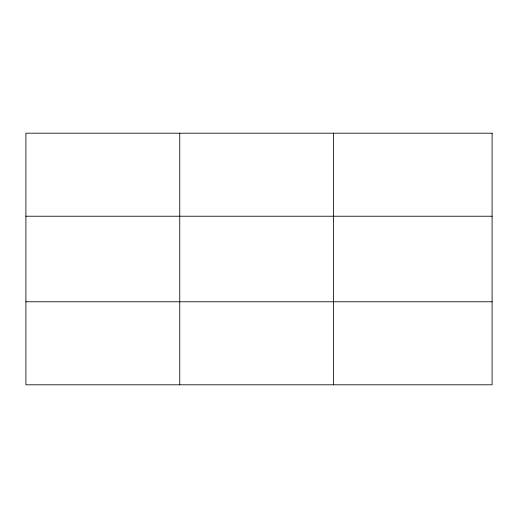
<?xml version="1.0" encoding="UTF-8"?>
<svg xmlns="http://www.w3.org/2000/svg" width="518" height="518" viewBox="0 0 518 518"><rect width="100%" height="100%" fill="white"/><g stroke="black" fill="none" stroke-linecap="round" stroke-linejoin="round"><path stroke-width="0.78" d="M179.746 133.197L179.746 384.803M333.592 133.197L333.592 384.803M25.9 216.226L492.1 216.226M25.9 301.774L492.1 301.774M492.1 133.197L492.1 384.803L25.9 384.803L25.9 133.197L492.1 133.197"/></g></svg>
